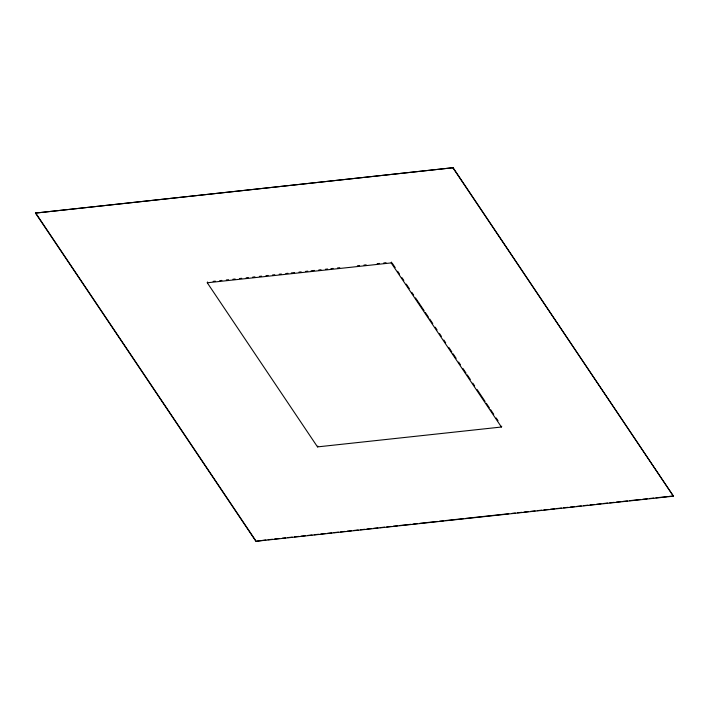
<?xml version="1.0" encoding="UTF-8"?>
<svg xmlns="http://www.w3.org/2000/svg" width="709" height="709" viewBox="0 0 709 709"><rect width="100%" height="100%" fill="white"/><g stroke="black" fill="none" stroke-linecap="round" stroke-linejoin="round"><path stroke-width="1.06" d="M35.45 213.081L453.104 167.714L673.444 496.185L255.896 541.286L35.45 213.081L453.104 167.714M501.724 426.215L501.405 427.022L317.499 446.892L207.276 282.785L207.595 281.978M255.896 541.286L265.893 539.966M317.499 446.892L317.818 446.085M501.405 427.022L391.182 262.915L391.501 262.108M213.099 281.384L215.306 281.145M219.71 280.667L221.908 280.427M226.322 279.958L228.52 279.718M232.924 279.24L235.131 279M239.536 278.531L241.734 278.291M246.138 277.813L248.345 277.573M252.75 277.104L254.948 276.864M259.352 276.386L261.559 276.147M265.964 275.668L268.162 275.438M272.566 274.959L274.773 274.72M279.178 274.241L281.376 274.011M285.78 273.532L287.987 273.293M291.293 272.938L294.589 272.575M298.994 272.105L301.201 271.866M305.606 271.387L307.812 271.148M311.109 270.794L314.415 270.439M318.82 269.961L321.026 269.721M325.431 269.252L327.629 269.012M330.935 268.649L333.133 268.419M337.537 267.94L339.744 267.701M357.363 265.795L359.569 265.556M363.974 265.086L366.172 264.847M377.188 263.659L379.386 263.42M383.791 262.942L385.997 262.702M207.276 282.785L391.182 262.915M268.082 539.726L272.478 539.248M274.675 539.008L279.071 538.539M282.368 538.184L285.665 537.83M287.863 537.59L292.259 537.112M294.457 536.873L298.852 536.403M301.05 536.164L305.446 535.685M307.644 535.455L312.04 534.976M314.238 534.737L318.633 534.267M320.831 534.028L325.227 533.549M327.425 533.319L331.821 532.84M334.019 532.601L338.415 532.131M340.604 531.892L344.999 531.413M347.197 531.174L351.593 530.704M353.791 530.465L358.187 529.995M360.385 529.756L364.781 529.277M366.978 529.038L371.374 528.568M373.572 528.329L377.968 527.851M380.166 527.62L384.562 527.141M386.759 526.902L391.155 526.433M393.353 526.193L397.749 525.715M399.947 525.484L410.936 524.297M413.134 524.057L417.521 523.579M419.719 523.339L437.302 521.443M439.5 521.204L443.896 520.734M446.094 520.495L463.677 518.598M465.875 518.359L508.725 513.733M512.022 513.369L515.319 513.015M517.517 512.775L521.913 512.306M524.111 512.066L528.506 511.588M530.704 511.357L535.1 510.879M537.298 510.64L541.694 510.17M543.892 509.931L548.287 509.452M550.485 509.222L554.881 508.743M557.079 508.504L561.475 508.034M563.664 507.795L568.06 507.316M570.258 507.077L574.653 506.607M576.851 506.368L581.247 505.898M583.445 505.659L587.841 505.18M590.039 504.941L594.434 504.471M596.632 504.232L601.028 503.753M603.226 503.523L607.622 503.044M609.82 502.805L614.216 502.335M616.413 502.096L620.809 501.618M623.007 501.387L627.403 500.909M629.601 500.669L640.581 499.482M642.779 499.242L647.175 498.773M649.373 498.533L653.769 498.064M655.967 497.824L666.956 496.637M669.154 496.397L673.55 495.919M452.998 167.971L673.444 496.185M392.121 263.03L395.197 267.612M397.66 271.281L399.504 274.029M401.968 277.698L403.82 280.445M406.284 284.114L409.359 288.696M411.823 292.365L413.666 295.112M415.518 297.869L424.142 310.702M425.365 312.536L428.449 317.118M429.681 318.953L432.756 323.534M435.22 327.203L437.072 329.951M439.536 333.62L441.379 336.367M443.843 340.036L445.686 342.784M448.77 347.375L451.846 351.956M453.078 353.791L456.162 358.373M458.617 362.042L460.469 364.789M462.933 368.458L466.008 373.04M467.24 374.875L470.324 379.457M472.788 383.126L474.631 385.873M477.095 389.542L485.098 401.462M486.33 403.297L489.405 407.879M490.637 409.713L493.721 414.295M496.185 417.964L498.028 420.712M35.556 212.815L255.382 540.107"/></g></svg>
